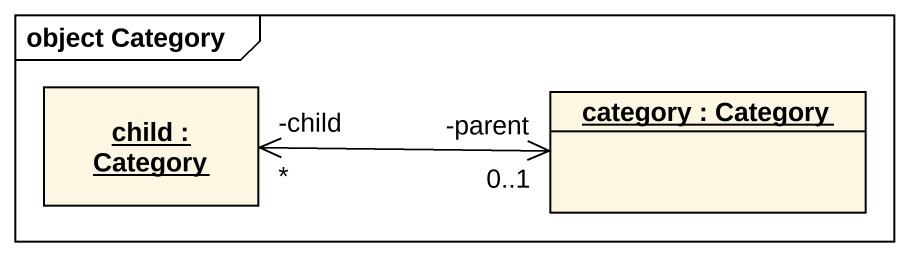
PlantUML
@startuml
mainframe object Category
hide circle
hide empty members
object "child : Category" as child
object "category : Category" as category
child "-child\n*" <-right-> "-parent\n0..1" category
@enduml
